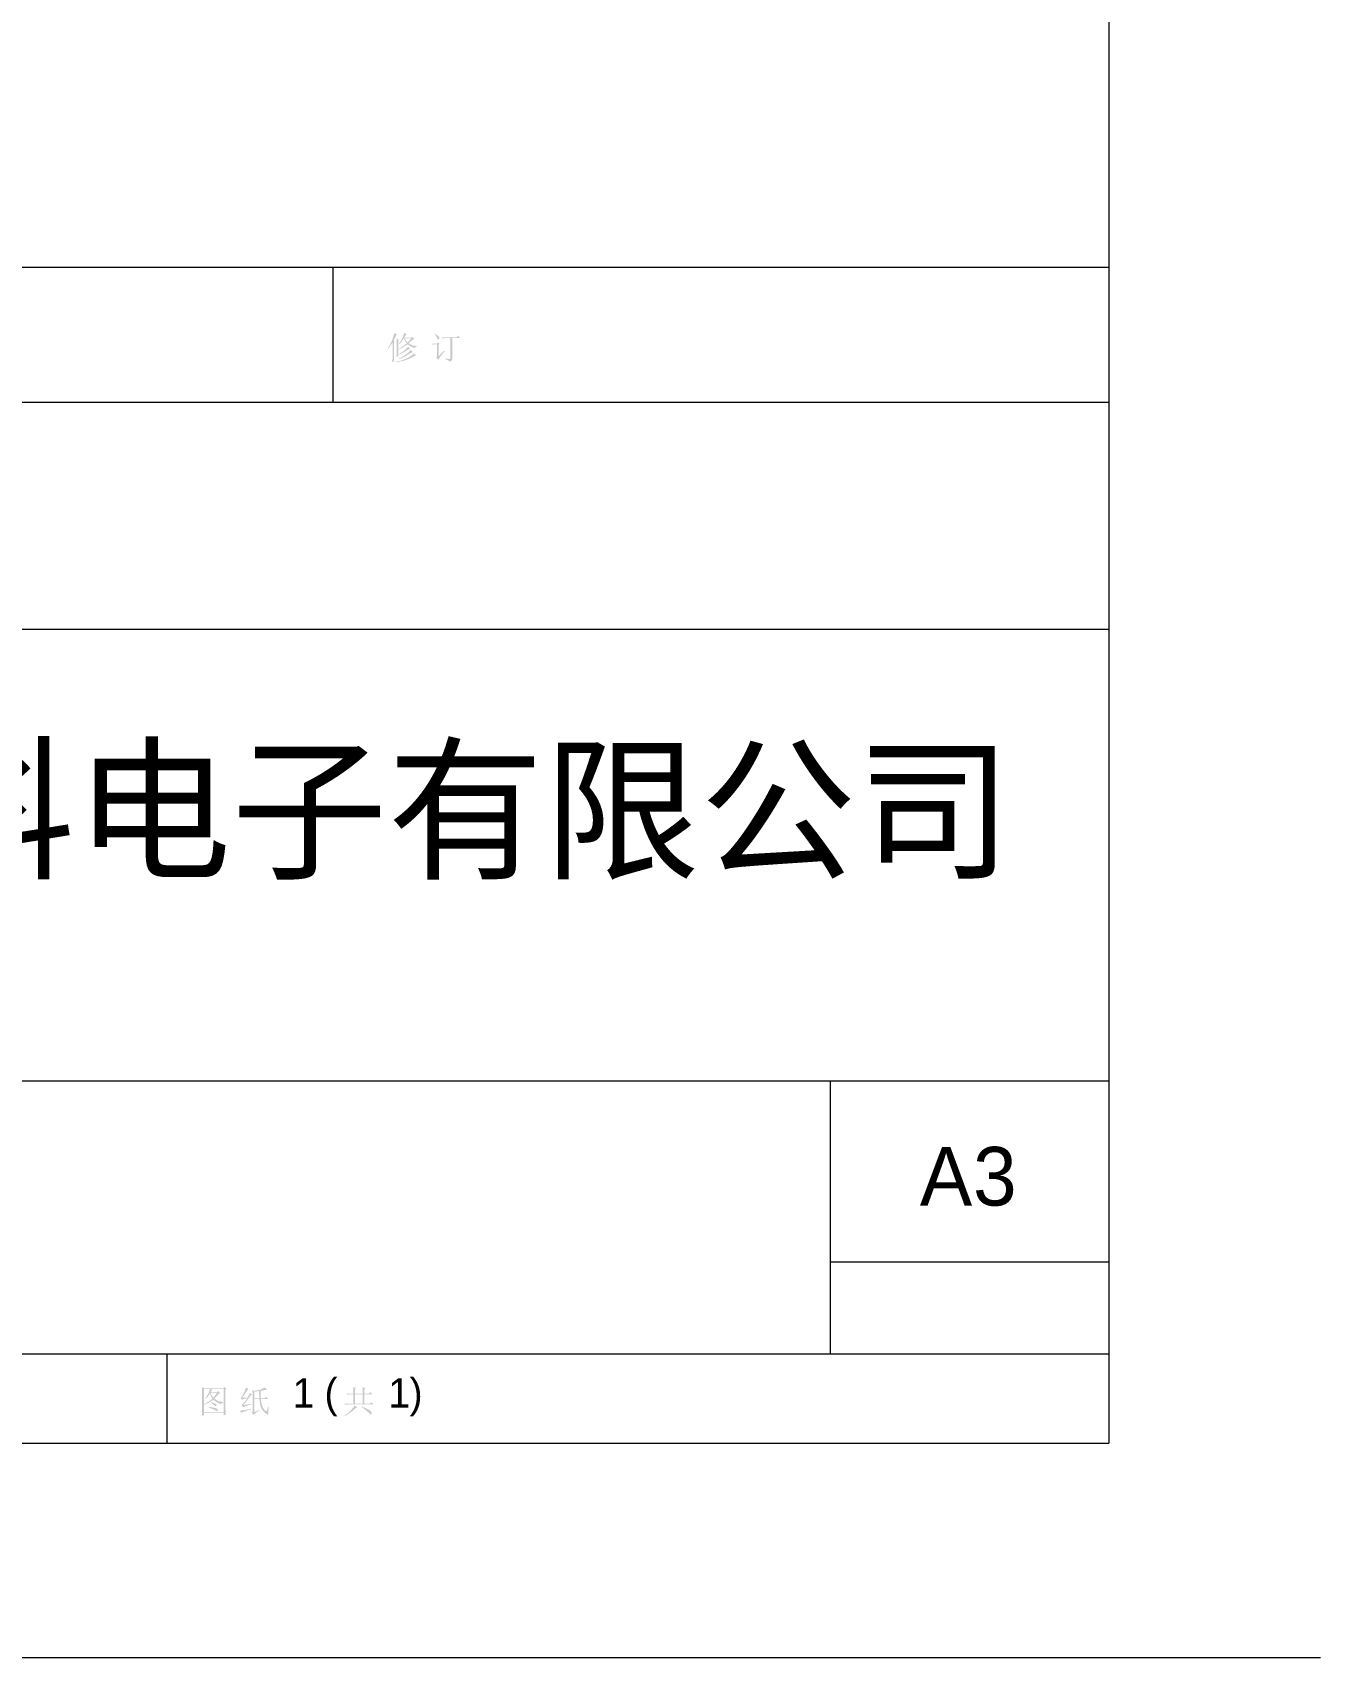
# Model space of a CAD drawing. Header units: millimetres. Extents: x 0 to 297, y 0 to 210.
# Drawn here: x 254.2 to 296.9, y 0 to 53.9 of the extents above; entities that cross this region are included whole.
import ezdxf

# ---------------------------------------------------------------- set-up
doc = ezdxf.new("R2010")
doc.units = ezdxf.units.MM
doc.layers.get('0').update_dxf_attribs({"color": 254})
doc.layers.add('1', color=7, linetype='Continuous')

msp = doc.modelspace()

# ---------------------------------------------------------------- hatches: boundary and pattern name
at = {"layer": '1'}
h = msp.add_hatch(color=0, dxfattribs=at)
h.paths.add_polyline_path([(266.268052, 43.778163), (266.270808, 43.695481), (266.273564, 43.645871), (266.273564, 43.287581), (266.268052, 43.160802), (266.323173, 43.188363), (266.323173, 43.712017), (266.345222, 43.734066)])
h.paths.add_polyline_path([(266.527123, 43.783675), (266.758633, 43.783675), (266.637366, 43.645871), (266.576043, 43.706505)])
h.paths.add_polyline_path([(266.527123, 43.965576), (266.460977, 43.783675), (266.350734, 43.601774), (266.361758, 43.59075), (266.436172, 43.672054), (266.510587, 43.778163), (266.551928, 43.689968), (266.609805, 43.618311), (266.494739, 43.523226), (266.350734, 43.436409), (266.356246, 43.419873), (266.505763, 43.494287), (266.642878, 43.585238), (266.742097, 43.51358), (266.797218, 43.484641), (266.868876, 43.46397), (266.895059, 43.493598), (266.946047, 43.519092), (266.946047, 43.530116), (266.857852, 43.534939), (266.786194, 43.552165), (266.670439, 43.618311), (266.731762, 43.678944), (266.780682, 43.723041), (266.857852, 43.767139), (266.791706, 43.838797), (266.758633, 43.800212), (266.521611, 43.800212), (266.567086, 43.87876), (266.604293, 43.915967)])
h.paths.add_polyline_path([(266.64839, 43.502555), (266.516099, 43.370264), (266.345222, 43.260021), (266.345222, 43.243484), (266.468556, 43.297228), (266.57122, 43.359239), (266.649079, 43.40816), (266.714536, 43.436409)])
h.paths.add_polyline_path([(266.736585, 43.397824), (266.658037, 43.306185), (266.554684, 43.226948), (266.443752, 43.160802), (266.345222, 43.111192), (266.345222, 43.094656), (266.478203, 43.144954), (266.582245, 43.199387), (266.661482, 43.247618), (266.720048, 43.287581), (266.808243, 43.326166)])
h.paths.add_polyline_path([(266.841316, 43.287581), (266.774481, 43.221436), (266.653903, 43.138753), (266.475447, 43.061583), (266.234979, 43.000949), (266.234979, 42.984413), (266.527123, 43.045047), (266.64839, 43.087766), (266.753121, 43.138753), (266.841316, 43.187674), (266.912974, 43.215923)])
h.paths.add_polyline_path([(266.168833, 43.700993), (266.223955, 43.82226), (266.253582, 43.879449), (266.279076, 43.915967), (266.201906, 43.960064), (266.113712, 43.695481), (266.055834, 43.578347), (265.98142, 43.452946), (265.997956, 43.441922), (266.13576, 43.634847), (266.13576, 43.111192), (266.133004, 43.069162), (266.130248, 42.989925), (266.18537, 43.017486), (266.18537, 43.651383), (266.21293, 43.673432)])
h = msp.add_hatch(color=0, dxfattribs=at)
h.paths.add_polyline_path([(267.536508, 43.910455), (267.590252, 43.844998), (267.619191, 43.783675), (267.639172, 43.7382), (267.663288, 43.734066), (267.690849, 43.783675), (267.687404, 43.816748), (267.663288, 43.849821), (267.613679, 43.884272), (267.547533, 43.926991)])
h.paths.add_polyline_path([(267.6688, 43.188363), (267.6688, 43.568701), (267.701873, 43.596262), (267.646751, 43.651383), (267.602654, 43.607286), (267.431778, 43.607286), (267.46485, 43.574213), (267.547533, 43.585238), (267.608166, 43.585238), (267.608166, 43.204899), (267.59163, 43.127729), (267.652264, 43.067095), (267.69016, 43.124973), (267.740458, 43.199387), (267.867238, 43.353727), (267.850701, 43.370264)])
h.paths.add_polyline_path([(267.883774, 43.111192), (267.883774, 43.089144), (267.978859, 43.059516), (268.032602, 43.000949), (268.098748, 43.045047), (268.115284, 43.111192), (268.115284, 43.794699), (268.379868, 43.794699), (268.30821, 43.866357), (268.253088, 43.816748), (267.768019, 43.816748), (267.801092, 43.783675), (267.883774, 43.794699), (268.054651, 43.794699), (268.054651, 43.138753), (268.047761, 43.111192), (268.032602, 43.100168), (267.987127, 43.101546)])
h = msp.add_hatch(color=0, dxfattribs=at)
h.paths.add_polyline_path([(260.592519, 8.899701), (260.62008, 8.927262), (260.559446, 8.976872), (260.526373, 8.938286), (259.881451, 8.938286), (259.815305, 8.976872), (259.815305, 8.817019), (259.815305, 8.194146), (259.815305, 8.023269), (259.875939, 8.05083), (259.875939, 8.116976), (260.537397, 8.116976), (260.537397, 8.034293), (260.598031, 8.067366), (260.592519, 8.216194)])
h.paths.add_polyline_path([(259.875939, 8.916238), (260.079889, 8.916238), (260.067486, 8.856982), (260.030279, 8.772922), (259.920036, 8.585509), (259.931061, 8.579997), (260.006853, 8.662679), (260.074376, 8.761898), (260.108138, 8.676459), (260.162571, 8.591021), (260.037858, 8.49318), (259.875939, 8.403608)])
h.paths.add_polyline_path([(259.875939, 8.139024), (259.875939, 8.387071), (260.037169, 8.45804), (260.190132, 8.557948), (260.304509, 8.466997), (260.443691, 8.40912), (260.467806, 8.440815), (260.520861, 8.464241), (260.520861, 8.480778), (260.347228, 8.509028), (260.223205, 8.591021), (260.333448, 8.712288), (260.370655, 8.750873), (260.41613, 8.772922), (260.344472, 8.850092), (260.311399, 8.805995), (260.101937, 8.805995), (260.129498, 8.850092), (260.168083, 8.877653), (260.090913, 8.916238), (260.537397, 8.916238), (260.537397, 8.139024)])
h.paths.add_polyline_path([(260.090913, 8.783946), (260.311399, 8.783946), (260.248698, 8.693685), (260.190132, 8.624094), (260.140522, 8.687484)])
h.paths.add_polyline_path([(260.118474, 8.469753), (260.112962, 8.453217), (260.1984, 8.392583), (260.250765, 8.348486), (260.279015, 8.328505), (260.294863, 8.353998), (260.290728, 8.396028), (260.26179, 8.425656), (260.204601, 8.445638)])
h.paths.add_polyline_path([(260.030279, 8.315413), (260.030279, 8.298877), (260.192199, 8.239621), (260.283838, 8.188634), (260.328625, 8.163829), (260.344472, 8.188634), (260.330692, 8.234109), (260.283838, 8.271316), (260.188065, 8.295432)])
h = msp.add_hatch(color=0, dxfattribs=at)
h.paths.add_polyline_path([(261.544798, 8.139024), (261.544798, 8.574484), (261.715675, 8.574484), (261.741169, 8.38776), (261.787333, 8.25478), (261.853479, 8.160384), (261.936161, 8.094927), (262.002307, 8.061165), (262.018844, 8.072878), (262.013331, 8.161073), (262.017465, 8.227908), (262.029868, 8.315413), (262.007819, 8.320925), (261.982325, 8.247889), (261.969234, 8.199658), (261.95132, 8.178987), (261.925137, 8.183122), (261.885174, 8.217572), (261.836942, 8.293365), (261.792845, 8.40912), (261.765284, 8.574484), (262.013331, 8.574484), (261.936161, 8.651655), (261.88104, 8.596533), (261.765284, 8.596533), (261.759772, 8.850092), (261.892753, 8.874897), (261.963722, 8.883165), (261.9086, 8.965847), (261.748748, 8.888677), (261.539286, 8.84458), (261.484165, 8.888677), (261.489677, 8.778434), (261.489677, 8.172097), (261.467628, 8.116976), (261.517238, 8.05083), (261.59992, 8.126622), (261.748748, 8.227219), (261.748748, 8.238243)])
h.paths.add_polyline_path([(261.704651, 8.84458), (261.715675, 8.596533), (261.544798, 8.596533), (261.544798, 8.817019)])
h.paths.add_polyline_path([(261.274703, 8.965847), (261.240941, 8.865939), (261.186508, 8.745361), (261.132076, 8.648898), (261.098314, 8.618582), (261.142411, 8.552436), (261.203045, 8.585509), (261.24852, 8.594466), (261.3188, 8.607557), (261.265229, 8.534005), (261.220959, 8.478022), (261.187025, 8.438575), (261.16446, 8.414632), (261.13621, 8.392583), (261.120363, 8.387071), (261.175484, 8.298877), (261.282282, 8.353309), (261.451092, 8.403608), (261.44558, 8.420144), (261.180996, 8.376047), (261.351873, 8.591021), (261.422153, 8.686794), (261.467628, 8.728825), (261.401482, 8.783946), (261.363586, 8.692307), (261.329824, 8.629606), (261.153436, 8.618582), (261.224404, 8.729514), (261.274703, 8.811507), (261.351873, 8.910726)])
h.paths.add_polyline_path([(261.070753, 8.188634), (261.11485, 8.116976), (261.163082, 8.142469), (261.236118, 8.172097), (261.327757, 8.20517), (261.440067, 8.238243), (261.434555, 8.25478), (261.306398, 8.22653), (261.219581, 8.210682)])
h = msp.add_hatch(color=0, dxfattribs=at)
h.paths.add_polyline_path([(264.89003, 8.734337), (265.149101, 8.734337), (265.149101, 8.420144), (264.89003, 8.420144)])
h.paths.add_polyline_path([(264.834908, 8.756385), (264.592373, 8.756385), (264.625446, 8.723313), (264.708128, 8.734337), (264.834908, 8.734337), (264.834908, 8.420144), (264.537252, 8.420144), (264.570325, 8.387071), (264.653007, 8.398095), (265.507391, 8.398095), (265.435733, 8.469753), (265.380611, 8.420144), (265.204222, 8.420144), (265.204222, 8.734337), (265.474318, 8.734337), (265.40266, 8.805995), (265.35305, 8.756385), (265.204222, 8.756385), (265.204222, 8.905214), (265.237295, 8.932774), (265.143589, 8.976872), (265.146345, 8.8935), (265.149101, 8.756385), (264.89003, 8.756385), (264.89003, 8.916238), (264.923102, 8.943799), (264.829396, 8.982384), (264.832152, 8.883854)])
h.paths.add_polyline_path([(264.879005, 8.370535), (264.843176, 8.311279), (264.774274, 8.227219), (264.675745, 8.130756), (264.548276, 8.034293), (264.5593, 8.017757), (264.713641, 8.116976), (264.803902, 8.183122), (264.923102, 8.28234), (264.9672, 8.298877)])
h.paths.add_polyline_path([(265.099491, 8.320925), (265.248319, 8.213438), (265.347538, 8.122488), (265.404038, 8.06461), (265.435733, 8.072878), (265.439867, 8.119732), (265.419196, 8.166585), (265.387157, 8.19561), (265.324112, 8.23342), (265.23006, 8.280532), (265.105003, 8.337462)])

# ---------------------------------------------------------------- linework, layer by layer
at = {"lineweight": 0}
for points in [[(289.898667, 202.946), (289.898667, 7.112)], [(157.564667, 46.143333), (289.898667, 46.143333)], [(264.16, 41.656), (264.16, 46.143333)], [(289.898667, 41.656), (227.414667, 41.656)], [(289.898667, 34.120667), (157.564667, 34.120667)], [(196.088, 19.134667), (289.898667, 19.134667)], [(280.67, 10.075333), (280.67, 19.134667)], [(289.898667, 13.123333), (280.67, 13.123333)], [(157.564667, 10.075333), (289.898667, 10.075333)], [(258.656667, 7.112), (258.656667, 10.075333)], [(17.695333, 7.112), (289.898667, 7.112)], [(0, 0), (296.926, 0)]]:
    msp.add_lwpolyline(points, dxfattribs=at)

# ---------------------------------------------------------------- texts
at = {"insert": (229.685255, 30.026143), "char_height": 3.8, "width": 61.50148535, "attachment_point": 1}
msp.add_mtext('{\\fSimSun|b0|i0|c134|p2;深圳奧姆科电子有限公司}', dxfattribs=at)
at = {"layer": '1', "color": 0, "attachment_point": 1}
for s, insert, char_height in [('{\\fCentury Gothic+FPEF|b0|i0|c0;A}', (283.633333, 16.945412), 1.945301), ('{\\fCentury Gothic+FPEF|b0|i0|c0;3}', (285.397222, 16.945412), 1.945301), ('{\\fCentury Gothic+FPEF|b0|i0|c0; }', (262.466667, 9.269984), 0.972651), ('{\\fCentury Gothic+FPEF|b0|i0|c0;1}', (262.819444, 9.269984), 0.972651), ('{\\fCentury Gothic+FPEF|b0|i0|c0; }', (263.525, 9.269984), 0.972651), ('{\\fCentury Gothic+FPEF|b0|i0|c0;(}', (263.877778, 9.269984), 0.972651), ('{\\fCentury Gothic+FPEF|b0|i0|c0;1}', (265.994444, 9.269984), 0.972651), ('{\\fCentury Gothic+FPEF|b0|i0|c0;)}', (266.7, 9.269984), 0.972651)]:
    msp.add_mtext(s, dxfattribs=dict(at, insert=insert, char_height=char_height))

doc.saveas('drawing.dxf')
